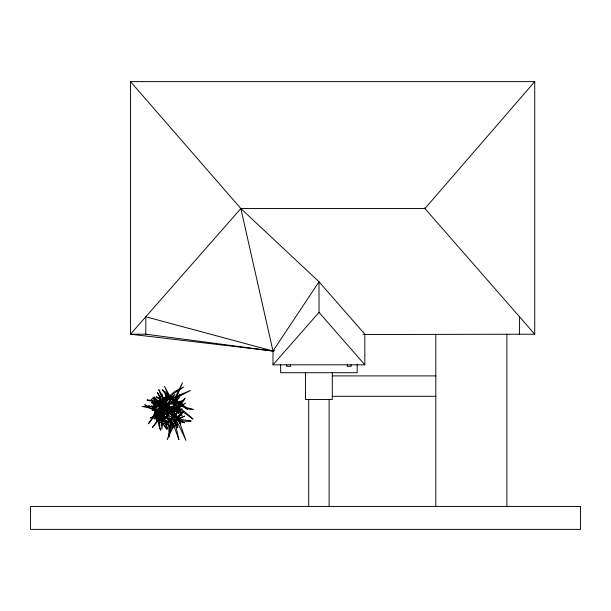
<?xml version="1.0" encoding="UTF-8"?>
<svg xmlns="http://www.w3.org/2000/svg" width="611" height="611" viewBox="0 0 611 611"><rect width="100%" height="100%" fill="white"/><g stroke="black" fill="none" stroke-linecap="round" stroke-linejoin="round"><path stroke-width="0.92" d="M160.212 415.961L160.189 417.122L160.815 416.068M165.1 404.978L164.328 412.807M172.783 422.652L172.203 429.067L167.223 439.653L171.141 428.563L171.89 419.803M158.799 415.679C159.945 420.124 158.707 425.569 160.662 430.213C157.875 424.813 157.271 417.527 160.388 412.211M176.762 420.773L176.663 427.654L177.595 423.339M164.733 420.208L165.085 417.282L164.115 420.009M157.516 414.9L157.638 413.013L156.859 411.593M158.967 414.281L156.622 411.89M163.924 404.986L163.488 412.753L163.954 418.054L164.252 413.884M162.48 411.562L161.64 422.14L161.846 429.205L163.931 414.189M157.31 417.183C156.256 427.7 154.423 409.675 159.708 413.311M175.853 402.091L177.182 395.729L182.483 382.791L175.082 397.685M159.776 401.152L160.006 396.402L159.066 400.908M175.281 415.9L170.293 410.966L161.854 408.354L169.285 411.646M169.995 403.451L168.995 407.965M163.84 409.271L162.45 414.273L163.572 413.532L164.55 410.783M174.983 398.418L175.12 401.839M162.159 418.077L161.327 425.707L161.426 416.16M166.001 401.694L166.543 396.34L166.047 393.667L164.435 403.481M173.02 423.553L172.73 428.426L173.822 425.416M164.054 403.306L164.26 402.107M174.586 421.269L175.006 418.917M179.863 395.073L180.016 394.21L179.703 395.019M165.253 405.872L165.604 404.092M175.235 419.016L172.394 417.114L172.676 419.36M161.235 409.049L162.343 402.282L160.525 408.904M179.68 396.004L178.992 398.28L176.548 400.709M159.524 419.879C162.45 419.291 160.586 413.357 162.488 411.172M180.161 406.422L179.405 409.141M168.231 409.859L166.933 416.992L167.261 409.874L169.667 403.405M161.556 399.678L160.097 398.41L156.187 396.814L158.05 398.326L161.678 399.754L168.659 395.882L162.977 397.837L161.632 399.541L161.961 400.732M155.797 411.661L153.46 417.519L148.374 423.797L152.803 417.03L155.324 411.325M172.371 417.252L165.039 403.84L169.56 409.973L172.355 415.969L172.371 417.252L174.082 417.588M170.645 418.993L170.087 421.483L171.538 419.497M177.037 419.261C177.885 416.06 180.062 412.792 183.361 411.883M161.617 411.73L162.022 410.577M163.198 409.133L164.099 406.445L162.862 409.003M173.814 425.485L173.073 427.54L174.173 425.646M179.39 395.897L176.464 400.869L180.398 402.481L185.515 407.529M173.753 420.253L174.708 418.008M161.946 410.951L160.662 414.441L160.204 419.826L161.419 422.01M178.748 410.592C173.723 419.184 174.738 415.915 178.137 409.439M157.378 416.878L158.929 418.566L161.808 418.627M161.862 408.232L165.619 401.717L169.041 397.417L164.542 406.155M174.211 405.139C178.924 389.65 177.198 410.279 171.324 407.888M164.298 421.346L167.406 428.548L165.55 422.835M173.165 407.644L173.7 406.552L170.622 410.997M172.562 408.866L170.721 412.165M175.143 423.897L176.885 421.178M160.876 411.539L161.533 410.477M170.752 397.876L169.171 400.365L168.865 403.474L169.927 401.71L170.156 399.296L164.069 391.162L162.434 389.749C166.895 395.676 169.308 404.963 174.777 394.614L171.202 397.203M364.828 364.82L319.018 312.389L319.018 281.778L364.828 334.202L364.828 364.82L272.98 364.82L272.98 351.027L319.018 281.778L240.849 208.55L130.502 81.614L534.732 81.614L534.732 334.202L362.957 334.545M175.326 422.048L176.151 420.88M164.512 408.064L168.399 404.1L170.813 402.603L164.894 408.958M158.623 420.001L152.445 427.494L158.875 418.367L161.648 417.771M174.166 416.343L175.876 413.403L171.225 418.344M165.818 400.297L169.224 396.226M160.235 402.664L159.792 403.229L160.395 402.802M171.928 421.445L170.545 423.981L169.568 429.021L171.34 423.148L171.233 422.529L170.064 422.331M170.064 413.013L165.535 417.137L169.69 412.127M172.096 418.848L173.745 416.908M534.732 81.614L424.943 208.55L240.849 208.55L130.502 334.202L272.98 351.027L274.858 350.683M169.812 395.554L174.67 391.559L183.674 386.984L173.425 393.759L166.826 400.426M272.98 364.82L319.018 312.389M165.825 411.493C169.148 413.166 176.212 412.417 180.23 409.798C187.371 406.827 173.807 412.226 171.615 411.02M162.396 408.469L164.008 406.727M160.212 404.971L161.77 403.558M172.608 402.878C170.935 401.862 163.068 404.711 168.995 403.802L176.258 398.112L190.472 390.414L175.594 396.676L172.944 398.372L164.749 405.872M173.753 407.736L175.8 407.865L178.595 406.888L176.029 408.423L170.454 409.966M166.788 414.334L168.98 412.547M159.662 415.159L154.43 419.039L157.501 415.617L159.914 414.533M168.308 404.398L164.428 407.102M158.875 414.479L157.638 411.654M173.134 420.391L174.456 419.345M177.343 418.245L181.658 414.304L176.969 417.672M161.174 401.74C170.584 393.53 171.019 396.57 161.464 402.13M162.083 410.966L161.671 411.264L166.177 410.531M173.639 420.971L174.975 420.017M178.122 406.407C178.893 406.3 184.385 400.831 185.125 398.097C179 403.627 178.313 409.5 168.659 408.507L171.813 409.21L177.167 406.972M183.468 412.142L178.076 417.069M160.884 405.735C163.817 403.084 179.68 386.305 162.457 402.909L159.975 396.18L157.31 392.468L160.044 398.372L162.992 407.766M172.149 410.264L185.675 403.077L177.786 408.591M164.565 401.771L161.709 393.935L162.679 398.441L163.687 399.922M160.769 422.163L159.509 422.896L164.222 421.277M172.615 408.499L173.723 407.667M168.056 421.621L163.832 423.37L166.352 423.316L169.919 421.231M177.977 418.367L184.621 416.083L182.559 417.481L178.786 418.382M160.326 419.749L161.167 420.475M171.836 411.004L176.029 408.95L182.506 403.894L175.41 410.92L167.804 414.457M172.814 410.905L175.097 410.027M164.183 400.663L165.085 400.999M168.628 402.878L166.918 403.779L168.735 403.291M160.83 402.03L163.488 401.037M162.885 410.554L167.33 408.988M157.882 415.388C146.281 420.758 155.614 414.182 159.051 414.479M175.334 403.695L173.516 404.253L168.995 403.802M175.418 401.06L170.576 402.473M155.69 415.9L150.123 417.893L155.797 416.817M167.139 409.737L175.739 407.835M173.639 403.42L180.619 401.931L182.804 400.793L171.027 402.87M159.7 412.44L157.485 413.189L155.477 410.982M156.111 401.549L151.497 402.832L158.119 402.305M162.45 421.468L164.122 421.185M170.736 403.046L172.34 402.786M163.801 411.761L165.115 411.57M172.913 403.52L169.85 403.489M168.636 403.229C162.656 404.535 157.653 400.182 152.467 397.975C156.783 400.625 160.884 404.703 166.253 404.581M158.784 401.228L160.563 401.015M155.767 409.935L152.108 410.187L154.728 410.783M162.534 418.573L166.055 418.145L167.429 417.344L162.602 417.779M159.334 409.011L160.922 408.935M173.608 409.935L166.314 410.302L161.037 411.623L170.752 411.241M240.849 208.55L272.98 351.027L145.808 334.202L130.502 334.202L130.502 81.614M332.3 375.902L435.826 375.902M332.3 396.31L435.826 396.31M168.972 406.995L171.645 406.995L171.645 408.774M164.076 413.884L172.172 413.662L164.848 412.906M166.154 407.445L175.136 408.698L169.247 408.812M167.376 417.084L165.558 417.229L168.338 418.084M169.85 397.387L173.738 397.837L169.965 396.531M159.356 411.119L152.063 408.377M176.075 410.844L179.588 411.768L178.114 410.202L176.663 409.95M159.586 412.448L155.477 411.47L148.679 407.285M168.361 412.043L142.05 406.407L150.642 406.705L164.214 409.538M175.899 417.137L181.536 419.513L191.19 421.055C186.408 421.666 181.261 421.498 177.305 418.398M158.302 403.489L155.095 402.405M174.013 403.115L175.326 403.397M168.804 422.102L162.595 419.917M177.45 417.878L174.525 415.587M164.496 417.015L165.741 417.321L164.489 416.144M165.734 408.095L167.567 408.545M169.064 421.391L162.816 419.36M272.98 351.027L145.808 316.773L145.808 334.202M161.938 415.159L156.37 413.387L154.148 413.319L161.976 416.175M160.403 417.053L152.498 416.901L158.493 417.512L160.303 417.015L161.09 418.314M153.414 401.58L147.03 399.999L151.383 400.289L155.186 401.595M160.25 419.726L153.353 417.695L158.516 419.558M178.007 407.965C184.033 410.012 188.303 415.113 193.068 419.1L181.826 411.157L177.266 409.065M172.966 414.976L173.532 415.19M161.755 418.955L157.974 417.634L161.587 419.375M158.837 409.928L162.136 411.318M164.092 411.287L165.589 411.929L165.512 411.547M157.103 402.588L158.287 403.115M163.282 417.023L167.651 418.665L164.741 416.725M161.9 408.186L162.473 408.446L158.28 401.244L154.178 396.806L160.235 406.979M150.902 406.743L148.519 405.834L153.819 407.331M161.946 414.609L158.868 412.799M148.969 406.773L144.692 404.772L147.358 406.468M159.036 418.512L157.997 416.335M176.548 419.818L181.085 421.926L184.514 422.736L176.663 418.955M168.331 396.722L166.887 395.271L165.153 391.689L167.681 394.737L168.308 396.394M178.626 402.397L183.529 406.269M175.54 402.153L172.371 399.953M176.182 402.542L180.581 405.635L185.53 408.087L189.143 409.141L193.343 409.469L187.035 407.713L177.9 403.359L168.453 408.24L165.474 410.439L174.54 406.002L178.076 403.565L173.44 399.518M174.173 416.167L176.105 417.397M165.13 412.883L166.452 413.723M167.154 414.311C176.457 419.199 176.304 430.747 178.908 439.637L173.043 423.492L169.774 418.275M162.03 414.418L160.762 413.563M169.774 426.669L170.576 427.196L169.369 426.043M153.407 408.232L161.648 413.013L167.109 414.709M165.375 402.374L166.704 403.428L165.657 401.488M163.16 416.733L168.224 419.452L163.588 415.77M169.171 426.264L163.435 420.926M172.646 425.187L174.219 426.257L170.026 421.223L172.096 424.622M170.255 421.804L171.141 422.659M171.744 399.457L168.193 395.241L164.558 386.389L169.132 394.889L172.875 399.006M170.064 418.81L171.447 419.91M184.415 407.109L187.653 409.599L186.233 408.232M159.043 412.219L160.029 413.036M172.852 414.563L170.102 412.097M167.72 410.798L169.896 412.899M179.214 422.659L180.833 423.95L177.549 417.939M171.126 412.753L172.409 413.975M153.063 406.964L151.673 405.712L154.354 407.598M161.51 409.156L154.209 401.427L156.874 402.809L164.191 409.714M162.473 408.446L161.518 407.43M162.786 418.963L168.827 425.531M177.32 401.771L176.655 400.961M157.409 415.732L154.736 413.571L156.828 416.282M177.03 417.382L175.403 415.648L176.205 417.893M172.928 415.029L173.341 415.48M159.036 403.481L160.189 404.726M424.385 207.908L534.732 334.202M172.837 413.7L178.725 421.155L180.138 423.874L185.904 440.355L178.458 424.599L171.653 414.235M170.461 413.563L172.172 415.549M162.793 418.497L163.076 418.841L162.954 418.42M175.937 404.108L177.969 407.01M164.283 421.216L165.13 422.293M174.754 423.69L177.923 427.86L173.501 420.597M158.325 412.555L160.006 414.701M166.841 413.051L165.459 411.677L168.216 419.009L168.628 421.834L169.064 436.712C169.591 429.044 172.027 420.475 167.269 413.632M155.263 408.919L156.164 410.241M162.144 423.202L167.07 429.411L162.793 422.713M163.022 411.012L164.115 414.22L164.764 412.28L164.191 411.104M153.911 408.224L155.087 410.294M166.841 414.625L167.727 416.282M177.885 409.477L175.685 404.971M179.565 409.882L182.147 415.778L178.863 411.119L178.611 413.517L178.252 411.104M162.198 417.588L159.807 411.822M160.059 408.423L158.975 406.162L152.452 403.405L157.699 406.712L158.921 406.132L159.02 408.675M159.181 412.28L159.922 413.838M156.317 407.965L153.804 397.287L155.095 408.102M154.591 405.269L151.551 399.044L154.27 406.949M163.603 400.923C153.697 379.782 161.472 393.003 164.474 401.931M155.087 406.613L155.545 407.972M155.293 408.797L155.69 410.18M174.952 406.72L173.15 401.015L173.768 406.949M162.221 416.381L161.09 411.829M162.488 412.555L162.9 414.357M163.084 406.842L162.61 403.756M161.22 400.969L161.419 402.42M159.99 411.615L160.09 414.617M160.907 413.296L160.907 414.762M519.426 316.681L519.426 334.202M506.87 334.125L506.87 506.42M435.826 334.095L435.826 506.42M357.175 364.217L357.175 372.71L280.632 372.71L280.632 364.217M351.119 364.805L351.119 366.333L347.292 366.333L347.292 364.805M332.3 372.71L332.3 399.502L305.508 399.502L305.508 372.71M329.108 399.502L329.108 506.42M308.7 399.502L308.7 506.42M290.523 364.805L290.523 366.333L286.696 366.333L286.696 364.805M177.938 417.069L175.815 415.717L174.135 412.562L177.938 417.069M580.45 506.42L30.55 506.42L30.55 529.386L580.45 529.386L580.45 506.42"/></g></svg>
